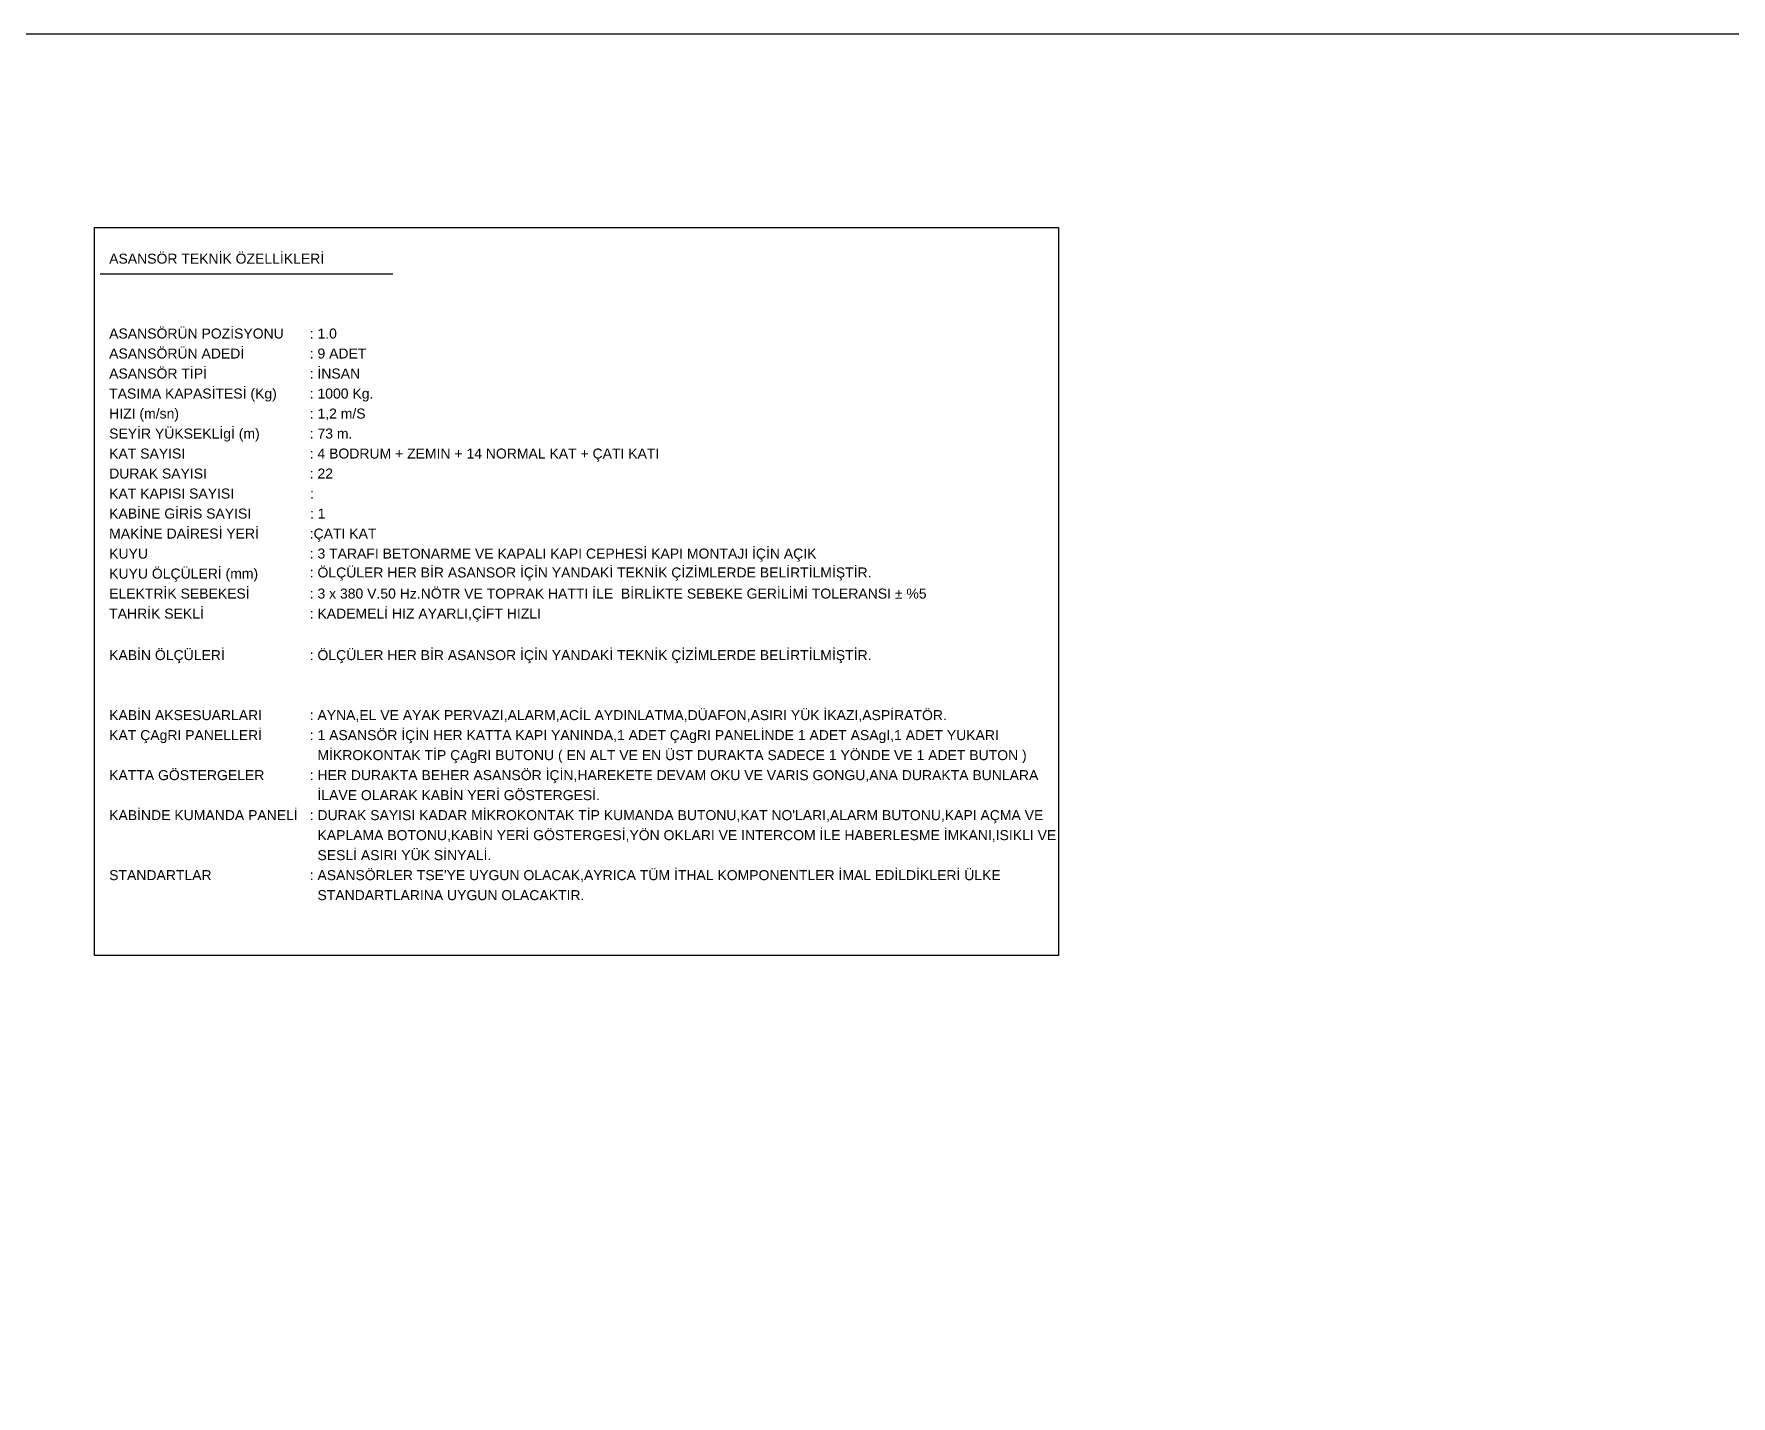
# Model space of a CAD drawing. Header units: millimetres. Extents: x -106996 to 276536, y -21995 to 37993.
# Drawn here: x 21000 to 42219, y 394 to 17417 of the extents above; entities that cross this region are included whole.
import ezdxf

# ---------------------------------------------------------------- set-up
doc = ezdxf.new("R2010")
doc.units = ezdxf.units.MM
doc.header["$LTSCALE"] = 100
doc.layers.get('0').update_dxf_attribs({"color": 3})
doc.styles.add('MAHAL', font='arial.ttf', dxfattribs={"width": 0.8})

msp = doc.modelspace()

# ---------------------------------------------------------------- linework, layer by layer
at = {"color": 2}
msp.add_line((21829.1111265, 14418.8192188), (25486.968654, 14418.8192188), dxfattribs=at)
at = {"color": 1}
msp.add_lwpolyline([(-96046.149708, 17417.2504019), (276536.0041229, 17417.2504019), (276536.0041229, -21995.3976347), (-96046.149708, -21995.3976347)], close=True, dxfattribs=at)
at = {"color": 2}
msp.add_lwpolyline([(21755.2214217, 15000.0000094), (33811.2214217, 15000.0000094), (33811.2214217, 5901.087405), (21755.2214217, 5901.087405)], close=True, dxfattribs=at)

# ---------------------------------------------------------------- texts
at = {"color": 2, "style": 'MAHAL'}
for s, p in [('ASANSÖR TEKNİK ÖZELLİKLERİ', (21940.5210834, 14546.5054303)), ('ASANSÖRÜN POZİSYONU', (21940.5210834, 13610.7693092)), (': 1.0', (24447.7186234, 13610.7693092)), ('ASANSÖRÜN ADEDİ', (21940.5210834, 13360.769309)), (': 9 ADET', (24447.7186234, 13360.769309)), ('ASANSÖR TİPİ', (21940.5210834, 13110.7693088)), (': İNSAN', (24447.7186234, 13110.7693088)), ('TASIMA KAPASİTESİ (Kg)', (21940.5210834, 12860.7693086)), (': 1000 Kg.', (24447.7186234, 12860.7693086)), ('HIZI (m/sn)', (21940.5210834, 12610.7693084)), (': 1,2 m/S', (24447.7186234, 12610.7693084)), ('SEYİR YÜKSEKLİgİ (m)', (21940.5210834, 12360.7693082)), (': 73 m.', (24447.7186234, 12360.7693082)), ('KAT SAYISI', (21940.5210834, 12110.769308)), (': 4 BODRUM + ZEMIN + 14 NORMAL KAT + ÇATI KATI', (24447.7186234, 12110.769308)), ('DURAK SAYISI', (21940.5210834, 11860.7693078)), (': 22', (24447.7186234, 11860.7693078)), ('KAT KAPISI SAYISI', (21940.5210834, 11610.7693076)), (': ', (24450.2186234, 11610.7693076)), ('KABİNE GİRİS SAYISI', (21940.5210834, 11360.7693074)), (': 1', (24450.2186234, 11360.7693074)), ('MAKİNE DAİRESİ YERİ', (21940.5210834, 11110.7693072)), (':ÇATI KAT', (24447.7186234, 11110.7693072)), ('KUYU', (21940.5210834, 10860.769307)), (': 3 TARAFI BETONARME VE KAPALI KAPI CEPHESİ KAPI MONTAJI İÇİN AÇIK', (24447.7186234, 10860.769307)), ('KUYU ÖLÇÜLERİ (mm)', (21940.5210834, 10610.7693068)), (': ÖLÇÜLER HER BİR ASANSOR İÇİN YANDAKİ TEKNİK ÇİZİMLERDE BELİRTİLMİŞTİR.', (24447.7480144, 10624.1763845)), ('ELEKTRİK SEBEKESİ', (21940.5210834, 10360.7693066)), (': 3 x 380 V.50 Hz.NÖTR VE TOPRAK HATTI İLE  BİRLİKTE SEBEKE GERİLİMİ TOLERANSI ± %5', (24447.7186234, 10360.7693066)), ('TAHRİK SEKLİ', (21940.5210834, 10110.7693064)), (': KADEMELİ HIZ AYARLI,ÇİFT HIZLI', (24447.7186234, 10110.7693064)), ('KABİN ÖLÇÜLERİ', (21940.5210834, 9591.7500112)), (': ÖLÇÜLER HER BİR ASANSOR İÇİN YANDAKİ TEKNİK ÇİZİMLERDE BELİRTİLMİŞTİR.', (24447.7186234, 9591.7500112)), ('KABİN AKSESUARLARI', (21940.5210834, 8841.7500106)), (': AYNA,EL VE AYAK PERVAZI,ALARM,ACİL AYDINLATMA,DÜAFON,ASIRI YÜK İKAZI,ASPİRATÖR.', (24447.7186234, 8841.7500106)), ('KAT ÇAgRI PANELLERİ', (21940.5210834, 8591.7500104)), (': 1 ASANSÖR İÇİN HER KATTA KAPI YANINDA,1 ADET ÇAgRI PANELİNDE 1 ADET ASAgI,1 ADET YUKARI', (24447.7186234, 8591.7500104)), ('  MİKROKONTAK TİP ÇAgRI BUTONU ( EN ALT VE EN ÜST DURAKTA SADECE 1 YÖNDE VE 1 ADET BUTON )', (24447.7186234, 8341.7500102)), ('KATTA GÖSTERGELER', (21940.5210834, 8091.75001)), (': HER DURAKTA BEHER ASANSÖR İÇİN,HAREKETE DEVAM OKU VE VARIS GONGU,ANA DURAKTA BUNLARA', (24447.7186234, 8091.75001)), ('  İLAVE OLARAK KABİN YERİ GÖSTERGESİ.', (24447.7186234, 7841.7500098)), ('KABİNDE KUMANDA PANELİ', (21940.5210834, 7591.7500096)), (": DURAK SAYISI KADAR MİKROKONTAK TİP KUMANDA BUTONU,KAT NO'LARI,ALARM BUTONU,KAPI AÇMA VE ", (24447.7186234, 7591.7500096)), ('  KAPLAMA BOTONU,KABİN YERİ GÖSTERGESİ,YÖN OKLARI VE INTERCOM İLE HABERLESME İMKANI,ISIKLI VE ', (24447.7186234, 7341.7500094)), ('  SESLİ ASIRI YÜK SİNYALİ.', (24447.7186234, 7091.7500092)), ('STANDARTLAR', (21940.5210834, 6841.750009)), (": ASANSÖRLER TSE'YE UYGUN OLACAK,AYRICA TÜM İTHAL KOMPONENTLER İMAL EDİLDİKLERİ ÜLKE", (24447.7186234, 6841.750009)), ('  STANDARTLARINA UYGUN OLACAKTIR.', (24447.7186234, 6591.7500088))]:
    msp.add_text(s, height=125.0000001, dxfattribs=at).set_placement(p)

doc.saveas('drawing.dxf')
